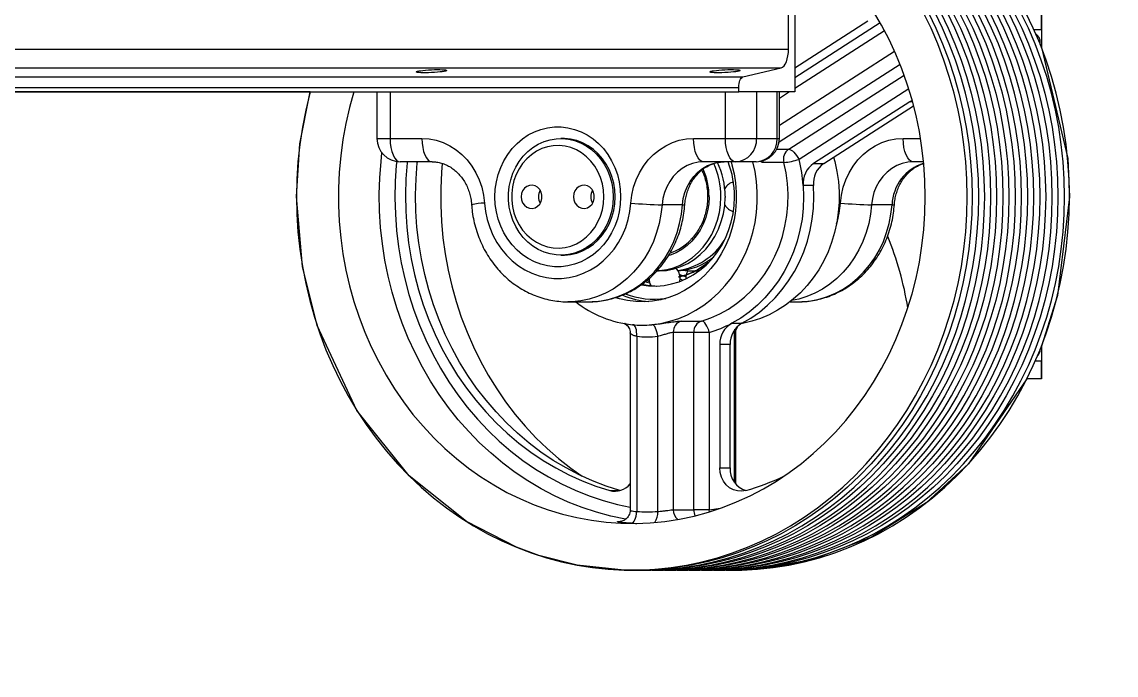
# Model space of a CAD drawing. Header units: millimetres. Extents: x -732 to 732, y -490 to 3247.
# Drawn here: x 262.8 to 732, y -490 to -210 of the extents above; entities that cross this region are included whole.
import ezdxf

# ---------------------------------------------------------------- set-up
doc = ezdxf.new("R2010")
doc.units = ezdxf.units.MM
doc.layers.add('Wipeouts', color=7, linetype='Continuous', true_color=0xbcb7d9)

msp = doc.modelspace()

# ---------------------------------------------------------------- wipeouts: each hides what was drawn before it
msp.add_wipeout([(0, -490), (0, 0), (656, 0), (656, 2736), (571.226, 2736), (564.722, 2738.404), (561.345, 2744.461), (545.891, 2774.891), (515.462, 2790.345), (509.404, 2793.722), (507, 2800.226), (507, 2820), (200, 2820), (200, 2805), (0, 2805), (0, 2940), (565, 2940), (565, 2952.956), (567.669, 2962.938), (574.962, 2970.255), (594.292, 2983.776), (621.26, 3013.874), (632.169, 3033.634), (643.4, 3073.506), (650.016, 3086.002), (663.242, 3091), (665, 3091), (665, 3099), (700, 3099), (700, 2943), (706, 2943), (706, 2904), (707.012, 2903.944), (709.343, 2909.157), (715, 2911.5), (720, 2911.5), (720, 2907.5), (716, 2907.5), (713.172, 2906.328), (712, 2903.5), (712, 2894.795), (715, 2894.795), (715, 2891.899), (721.657, 2889.556), (724, 2883.9), (724, 2879.899), (721.657, 2874.243), (716, 2871.9), (715, 2871.9), (715, 2866.096), (724, 2866.096), (724, 2863), (729, 2863), (729, 2844), (732, 2844), (732, 2832), (729, 2832), (729, 2813), (724, 2813), (724, 2809.903), (715, 2809.795), (715, 2804.1), (716.011, 2804.1), (721.657, 2801.757), (724, 2796.1), (724, 2792.1), (721.657, 2786.443), (716, 2784.1), (715, 2784.1), (715, 2780.436), (712, 2780.436), (712, 2772.5), (713.172, 2769.671), (716, 2768.5), (720, 2768.5), (720, 2764.5), (715, 2764.5), (709.343, 2766.843), (707, 2772), (706, 2772), (706, -207), (700, -207), (700, -221.04), (711.24, -268.532), (712.011, -285), (706.879, -327.231), (700, -348.96), (700, -363), (693.744, -363), (668.671, -399.456), (650.491, -416.148), (627.069, -430.923), (601.581, -440.58), (578.289, -444.604), (571.554, -444.956), (520.975, -444.956), (500.851, -442.85), (484.43, -438.668), (474.809, -435.208), (453.437, -424.147), (428.79, -404.57), (406.439, -376.601), (389.377, -340.1), (383.061, -314.834), (380.539, -284.9), (381.99, -262.313), (386.344, -240), (191.807, -240), (191.807, -490)]).dxf.layer = 'Wipeouts'

# ---------------------------------------------------------------- next in the draw order: linework, layer by layer
at = {"color": 7, "linetype": 'Continuous', "lineweight": 25}
for p, q in [((594.278, -120), (594.278, -240)), ((591.516, -221.738), (591.516, -138.263)), ((594.278, -229.656), (625.524, -209.585)), ((630.874, -210.486), (594.278, -233.994)), ((700, -213.5), (700, -207)), ((700, -213.5), (696.832, -213.5)), ((700, -213.5), (700, -221.04)), ((699.5, -219.779), (699.5, -219)), ((571.934, -233.636), (588.376, -229.694)), ((570.168, -240), (570.168, -238.111)), ((-584.039, -240), (570.168, -240)), ((415.044, -240), (415.044, -260)), ((420.66, -240), (420.66, -260)), ((564.467, -260), (564.467, -240)), ((594.278, -240), (570.168, -240)), ((577.839, -240), (577.839, -260)), ((586.607, -240), (577.839, -240)), ((586.607, -260), (586.607, -240)), ((587.619, -260), (587.619, -240)), ((643.5, -244.226), (644.562, -243.644)), ((643.5, -244.226), (602.289, -270.698)), ((606.673, -270.698), (645.185, -245.959)), ((420.66, -260), (434.315, -260)), ((494.756, -260), (493.879, -260)), ((550.812, -260), (564.467, -260)), ((564.467, -260), (577.839, -260)), ((577.839, -260), (586.607, -260)), ((438.699, -270), (425.044, -270)), ((568.851, -270), (555.196, -270)), ((577.619, -270), (568.851, -270)), ((589.511, -270.281), (580.744, -270.281)), ((602.289, -270.698), (606.673, -270.698)), ((649.453, -270), (645.062, -270)), ((602.208, -280.164), (597.825, -280.164)), ((564.358, -284.716), (564.358, -285.284)), ((546.041, -288.462), (537.274, -288.462)), ((635.907, -288.462), (627.14, -288.462)), ((493.879, -310), (494.756, -310)), ((535.058, -316.75), (535.822, -316.75)), ((536.077, -316.749), (535.822, -316.749)), ((549.771, -316.75), (551.603, -316.75)), ((551.859, -316.749), (551.603, -316.749)), ((551.859, -316.749), (553.231, -316.698)), ((530.836, -320.877), (531.821, -321.263)), ((544.978, -320.955), (545.348, -321.102)), ((545.045, -320.18), (546.264, -320.729)), ((497.344, -329.998), (496.948, -330)), ((496.948, -330), (505.715, -330)), ((505.715, -330), (506.001, -329.999)), ((592.222, -330), (595.581, -330)), ((595.581, -330), (595.867, -329.999)), ((545.472, -338.253), (554.239, -338.253)), ((567.184, -339.211), (571.568, -339.211)), ((523.619, -343.371), (523.619, -419.284)), ((526.427, -344.791), (526.427, -419.908)), ((535.415, -419.908), (535.415, -344.791)), ((542.101, -343.095), (542.101, -419.164)), ((550.869, -343.095), (542.101, -343.095)), ((550.869, -419.164), (550.869, -343.095)), ((557.554, -343.095), (550.869, -343.095)), ((557.554, -343.095), (557.554, -419.164)), ((568.909, -408.084), (568.909, -343.371)), ((562.048, -348.246), (562.048, -401.19)), ((566.432, -348.246), (562.048, -348.246)), ((566.432, -401.19), (566.432, -348.246)), ((700, -348.96), (700, -355.5)), ((700, -355.5), (697.277, -355.5)), ((700, -363), (700, -355.5)), ((700, -363), (693.744, -363)), ((562.048, -401.19), (566.432, -401.19)), ((514.862, -410.872), (519.245, -410.872)), ((542.101, -419.164), (550.869, -419.164)), ((557.554, -419.164), (550.869, -419.164)), ((524.346, -445), (526.428, -445)), ((529.277, -445), (531.689, -445)), ((534.538, -445), (536.949, -445)), ((539.798, -445), (542.209, -445)), ((545.059, -445), (547.47, -445)), ((550.319, -445), (552.73, -445)), ((555.58, -445), (557.991, -445)), ((560.84, -445), (563.251, -445)), ((566.101, -445), (568.183, -445))]:
    msp.add_line(p, q, dxfattribs=at)
at = {"color": 8, "linetype": 'Continuous', "lineweight": 25}
for p, q in [((632.711, -213.841), (594.278, -238.529)), ((-565.58, -221.738), (591.516, -221.738)), ((587.619, -254.354), (637.001, -222.632)), ((-569.58, -229.694), (588.376, -229.694)), ((639.388, -228.281), (587.487, -261.62)), ((-573.964, -233.636), (571.934, -233.636)), ((591.594, -264.613), (641.106, -232.809)), ((-581.222, -238.111), (570.168, -238.111)), ((643.1, -238.709), (596.033, -268.943)), ((591.987, -240), (587.619, -242.806)), ((644.722, -244.226), (643.5, -244.226)), ((415.044, -260), (420.66, -260)), ((586.607, -260), (587.619, -260)), ((640.678, -260), (648.154, -260)), ((586.491, -264.613), (591.594, -264.613)), ((580.744, -270.281), (580.612, -269.542)), ((521.937, -339.713), (521.264, -339.369)), ((568.403, -343.095), (567.716, -343.095)), ((568.403, -407.439), (568.403, -343.095)), ((557.554, -419.164), (562.363, -418.458)), ((557.608, -420.02), (557.554, -419.164)), ((519.132, -424.133), (519.613, -424.133)), ((519.132, -424.133), (519.641, -424.164))]:
    msp.add_line(p, q, dxfattribs=at)
at = {"color": 7, "linetype": 'Continuous', "lineweight": 25, "flags": 128}
for points in [[(668.153, -285), (667.995, -277.501), (667.521, -270.017), (666.732, -262.567), (665.631, -255.167), (664.219, -247.831), (662.499, -240.578), (660.476, -233.422), (658.153, -226.379), (655.537, -219.466), (652.632, -212.696), (649.444, -206.085), (645.982, -199.648), (642.253, -193.399), (638.264, -187.351), (634.025, -181.517), (629.545, -175.911), (624.834, -170.545), (619.901, -165.43), (614.759, -160.578), (609.418, -156), (603.89, -151.705), (598.187, -147.703), (594.278, -145.193)], [(650.177, -285), (650.018, -277.966), (649.542, -270.949), (648.749, -263.968), (647.642, -257.041), (646.224, -250.184), (644.498, -243.414), (642.468, -236.75), (640.14, -230.208), (637.519, -223.804), (634.612, -217.555), (631.427, -211.476), (627.972, -205.582), (624.255, -199.89), (620.285, -194.412), (616.073, -189.163), (611.629, -184.157), (606.965, -179.405), (602.092, -174.92), (597.022, -170.712), (594.278, -168.612)], [(651.527, -206.085), (654.714, -212.696), (657.619, -219.466), (660.236, -226.379), (662.558, -233.422), (664.581, -240.578), (666.301, -247.831), (667.713, -255.167), (668.815, -262.567), (669.603, -270.017), (670.077, -277.501), (670.235, -285), (670.077, -292.5), (669.603, -299.983), (668.815, -307.433), (667.713, -314.834), (666.301, -322.169), (664.581, -329.422), (662.558, -336.578), (660.236, -343.621), (657.619, -350.534), (654.714, -357.304), (651.527, -363.915), (648.065, -370.352), (644.335, -376.601), (640.347, -382.65), (636.108, -388.483), (631.627, -394.089), (626.916, -399.456), (621.984, -404.57), (616.841, -409.422), (611.5, -414.001), (605.972, -418.295), (600.269, -422.297), (594.404, -425.997), (588.389, -429.387), (582.238, -432.459), (575.965, -435.208), (569.582, -437.626), (563.105, -439.709), (556.547, -441.452), (549.923, -442.85), (543.247, -443.902), (536.534, -444.604), (529.799, -444.956), (526.428, -445)], [(656.787, -206.085), (659.974, -212.696), (662.879, -219.466), (665.496, -226.379), (667.819, -233.422), (669.842, -240.578), (671.561, -247.831), (672.974, -255.167), (674.075, -262.567), (674.864, -270.017), (675.338, -277.501), (675.496, -285), (675.338, -292.5), (674.864, -299.983), (674.075, -307.433), (672.974, -314.834), (671.561, -322.169), (669.842, -329.422), (667.819, -336.578), (665.496, -343.621), (662.879, -350.534), (659.974, -357.304), (656.787, -363.915), (653.325, -370.352), (649.596, -376.601), (645.607, -382.65), (641.368, -388.483), (636.888, -394.089), (632.176, -399.456), (627.244, -404.57), (622.102, -409.422), (616.761, -414.001), (611.233, -418.295), (605.53, -422.297), (599.664, -425.997), (593.65, -429.387), (587.499, -432.459), (581.225, -435.208), (574.843, -437.626), (568.365, -439.709), (561.808, -441.452), (555.183, -442.85), (548.508, -443.902), (541.795, -444.604), (535.06, -444.956), (531.689, -445)], [(662.048, -206.085), (665.235, -212.696), (668.14, -219.466), (670.756, -226.379), (673.079, -233.422), (675.102, -240.578), (676.822, -247.831), (678.234, -255.167), (679.336, -262.567), (680.124, -270.017), (680.598, -277.501), (680.756, -285), (680.598, -292.5), (680.124, -299.983), (679.336, -307.433), (678.234, -314.834), (676.822, -322.169), (675.102, -329.422), (673.079, -336.578), (670.756, -343.621), (668.14, -350.534), (665.235, -357.304), (662.048, -363.915), (658.586, -370.352), (654.856, -376.601), (650.868, -382.65), (646.628, -388.483), (642.148, -394.089), (637.437, -399.456), (632.505, -404.57), (627.362, -409.422), (622.021, -414.001), (616.493, -418.295), (610.79, -422.297), (604.925, -425.997), (598.91, -429.387), (592.759, -432.459), (586.486, -435.208), (580.103, -437.626), (573.626, -439.709), (567.068, -441.452), (560.444, -442.85), (553.768, -443.902), (547.055, -444.604), (540.32, -444.956), (536.949, -445)], [(667.308, -206.085), (670.495, -212.696), (673.4, -219.466), (676.017, -226.379), (678.339, -233.422), (680.363, -240.578), (682.082, -247.831), (683.494, -255.167), (684.596, -262.567), (685.385, -270.017), (685.858, -277.501), (686.016, -285), (685.858, -292.5), (685.385, -299.983), (684.596, -307.433), (683.494, -314.834), (682.082, -322.169), (680.363, -329.422), (678.339, -336.578), (676.017, -343.621), (673.4, -350.534), (670.495, -357.304), (667.308, -363.915), (663.846, -370.352), (660.117, -376.601), (656.128, -382.65), (651.889, -388.483), (647.409, -394.089), (642.697, -399.456), (637.765, -404.57), (632.623, -409.422), (627.282, -414.001), (621.754, -418.295), (616.051, -422.297), (610.185, -425.997), (604.171, -429.387), (598.02, -432.459), (591.746, -435.208), (585.364, -437.626), (578.886, -439.709), (572.328, -441.452), (565.704, -442.85), (559.028, -443.902), (552.316, -444.604), (545.581, -444.956), (542.209, -445)], [(672.569, -206.085), (675.756, -212.696), (678.661, -219.466), (681.277, -226.379), (683.6, -233.422), (685.623, -240.578), (687.343, -247.831), (688.755, -255.167), (689.857, -262.567), (690.645, -270.017), (691.119, -277.501), (691.277, -285), (691.119, -292.5), (690.645, -299.983), (689.857, -307.433), (688.755, -314.834), (687.343, -322.169), (685.623, -329.422), (683.6, -336.578), (681.277, -343.621), (678.661, -350.534), (675.756, -357.304), (672.569, -363.915), (669.107, -370.352), (665.377, -376.601), (661.388, -382.65), (657.149, -388.483), (652.669, -394.089), (647.958, -399.456), (643.026, -404.57), (637.883, -409.422), (632.542, -414.001), (627.014, -418.295), (621.311, -422.297), (615.446, -425.997), (609.431, -429.387), (603.28, -432.459), (597.007, -435.208), (590.624, -437.626), (584.147, -439.709), (577.589, -441.452), (570.965, -442.85), (564.289, -443.902), (557.576, -444.604), (550.841, -444.956), (547.47, -445)], [(677.829, -206.085), (681.016, -212.696), (683.921, -219.466), (686.538, -226.379), (688.86, -233.422), (690.884, -240.578), (692.603, -247.831), (694.015, -255.167), (695.117, -262.567), (695.905, -270.017), (696.379, -277.501), (696.537, -285), (696.379, -292.5), (695.905, -299.983), (695.117, -307.433), (694.015, -314.834), (692.603, -322.169), (690.884, -329.422), (688.86, -336.578), (686.538, -343.621), (683.921, -350.534), (681.016, -357.304), (677.829, -363.915), (674.367, -370.352), (670.638, -376.601), (666.649, -382.65), (662.41, -388.483), (657.93, -394.089), (653.218, -399.456), (648.286, -404.57), (643.144, -409.422), (637.803, -414.001), (632.274, -418.295), (626.572, -422.297), (620.706, -425.997), (614.692, -429.387), (608.541, -432.459), (602.267, -435.208), (595.885, -437.626), (589.407, -439.709), (582.849, -441.452), (576.225, -442.85), (569.549, -443.902), (562.837, -444.604), (556.102, -444.956), (552.73, -445)], [(683.089, -206.085), (686.277, -212.696), (689.182, -219.466), (691.798, -226.379), (694.121, -233.422), (696.144, -240.578), (697.864, -247.831), (699.276, -255.167), (700.377, -262.567), (701.166, -270.017), (701.64, -277.501), (701.798, -285), (701.64, -292.5), (701.166, -299.983), (700.377, -307.433), (699.276, -314.834), (697.864, -322.169), (696.144, -329.422), (694.121, -336.578), (691.798, -343.621), (689.182, -350.534), (686.277, -357.304), (683.089, -363.915), (679.627, -370.352), (675.898, -376.601), (671.909, -382.65), (667.67, -388.483), (663.19, -394.089), (658.479, -399.456), (653.546, -404.57), (648.404, -409.422), (643.063, -414.001), (637.535, -418.295), (631.832, -422.297), (625.967, -425.997), (619.952, -429.387), (613.801, -432.459), (607.528, -435.208), (601.145, -437.626), (594.668, -439.709), (588.11, -441.452), (581.486, -442.85), (574.81, -443.902), (568.097, -444.604), (561.362, -444.956), (557.991, -445)], [(688.35, -206.085), (691.537, -212.696), (694.442, -219.466), (697.059, -226.379), (699.381, -233.422), (701.405, -240.578), (703.124, -247.831), (704.536, -255.167), (705.638, -262.567), (706.426, -270.017), (706.9, -277.501), (707.058, -285), (706.9, -292.5), (706.426, -299.983), (705.638, -307.433), (704.536, -314.834), (703.124, -322.169), (701.405, -329.422), (699.381, -336.578), (697.059, -343.621), (694.442, -350.534), (691.537, -357.304), (688.35, -363.915), (684.888, -370.352), (681.158, -376.601), (677.17, -382.65), (672.931, -388.483), (668.451, -394.089), (663.739, -399.456), (658.807, -404.57), (653.665, -409.422), (648.324, -414.001), (642.795, -418.295), (637.092, -422.297), (631.227, -425.997), (625.212, -429.387), (619.062, -432.459), (612.788, -435.208), (606.406, -437.626), (599.928, -439.709), (593.37, -441.452), (586.746, -442.85), (580.07, -443.902), (573.357, -444.604), (566.622, -444.956), (563.251, -445)], [(673.085, -285), (672.926, -277.501), (672.453, -270.017), (671.664, -262.567), (670.563, -255.167), (669.15, -247.831), (667.431, -240.578), (665.408, -233.422), (663.085, -226.379), (660.468, -219.466), (657.563, -212.696), (654.376, -206.085)], [(678.345, -285), (678.187, -277.501), (677.713, -270.017), (676.925, -262.567), (675.823, -255.167), (674.411, -247.831), (672.691, -240.578), (670.668, -233.422), (668.345, -226.379), (665.729, -219.466), (662.824, -212.696), (659.637, -206.085)], [(683.605, -285), (683.447, -277.501), (682.974, -270.017), (682.185, -262.567), (681.083, -255.167), (679.671, -247.831), (677.952, -240.578), (675.928, -233.422), (673.606, -226.379), (670.989, -219.466), (668.084, -212.696), (664.897, -206.085)], [(688.866, -285), (688.708, -277.501), (688.234, -270.017), (687.445, -262.567), (686.344, -255.167), (684.932, -247.831), (683.212, -240.578), (681.189, -233.422), (678.866, -226.379), (676.25, -219.466), (673.345, -212.696), (670.158, -206.085)], [(694.126, -285), (693.968, -277.501), (693.494, -270.017), (692.706, -262.567), (691.604, -255.167), (690.192, -247.831), (688.473, -240.578), (686.449, -233.422), (684.127, -226.379), (681.51, -219.466), (678.605, -212.696), (675.418, -206.085)], [(699.387, -285), (699.229, -277.501), (698.755, -270.017), (697.966, -262.567), (696.865, -255.167), (695.453, -247.831), (693.733, -240.578), (691.71, -233.422), (689.387, -226.379), (686.771, -219.466), (683.865, -212.696), (680.678, -206.085)], [(704.647, -285), (704.489, -277.501), (704.015, -270.017), (703.227, -262.567), (702.125, -255.167), (700.713, -247.831), (698.993, -240.578), (696.97, -233.422), (694.648, -226.379), (692.031, -219.466), (689.126, -212.696), (685.939, -206.085)], [(709.908, -285), (709.75, -277.501), (709.276, -270.017), (708.487, -262.567), (707.386, -255.167), (705.974, -247.831), (704.254, -240.578), (702.231, -233.422), (699.908, -226.379), (697.291, -219.466), (694.386, -212.696), (691.199, -206.085)], [(711.99, -285), (711.832, -277.501), (711.358, -270.017), (710.57, -262.567), (709.468, -255.167), (708.056, -247.831), (706.336, -240.578), (704.313, -233.422), (701.99, -226.379), (699.374, -219.466), (696.469, -212.696), (693.282, -206.085)], [(588.376, -229.694), (589.005, -229.408), (589.601, -228.866), (590.144, -228.084), (590.615, -227.091), (590.999, -225.918), (591.283, -224.605), (591.458, -223.196), (591.516, -221.738)], [(570.168, -238.111), (570.201, -237.291), (570.299, -236.499), (570.458, -235.76), (570.674, -235.1), (570.939, -234.541), (571.245, -234.102), (571.58, -233.797), (571.934, -233.636)], [(386.344, -240), (386.193, -240.578), (384.473, -247.831), (383.061, -255.167), (381.959, -262.567), (381.171, -270.017), (380.697, -277.501), (380.539, -285), (380.697, -292.5), (381.171, -299.983), (381.959, -307.433), (383.061, -314.834), (384.473, -322.169), (386.193, -329.422), (388.216, -336.578), (390.538, -343.621), (393.155, -350.534), (396.06, -357.304), (399.247, -363.915), (402.709, -370.352), (406.439, -376.601), (410.427, -382.65), (414.666, -388.483), (419.146, -394.089), (423.858, -399.456), (428.79, -404.57), (433.932, -409.422), (439.274, -414.001), (444.802, -418.295), (450.505, -422.297), (456.37, -425.997), (462.385, -429.387), (468.535, -432.459), (474.809, -435.208), (481.192, -437.626), (487.669, -439.709), (494.227, -441.452), (500.851, -442.85), (507.527, -443.902), (514.24, -444.604), (520.975, -444.956), (527.717, -444.956), (534.452, -444.604), (541.165, -443.902), (547.841, -442.85), (554.465, -441.452), (561.023, -439.709), (567.5, -437.626), (573.883, -435.208), (580.156, -432.459), (586.307, -429.387), (592.322, -425.997), (598.187, -422.297), (603.89, -418.295), (609.418, -414.001), (614.759, -409.422), (619.901, -404.57), (624.834, -399.456), (629.545, -394.089), (634.025, -388.483), (638.264, -382.65), (642.253, -376.601), (645.982, -370.352), (649.444, -363.915), (652.632, -357.304), (655.537, -350.534), (658.153, -343.621), (660.476, -336.578), (662.499, -329.422), (664.219, -322.169), (665.631, -314.834), (666.732, -307.433), (667.521, -299.983), (667.995, -292.5), (668.153, -285), (668.153, -285)], [(405.192, -240), (405.171, -240.068), (403.293, -246.787), (401.72, -253.602), (400.457, -260.497), (399.507, -267.453), (398.872, -274.454), (398.554, -281.482), (398.554, -288.518), (398.872, -295.546), (399.507, -302.547), (400.457, -309.503), (401.72, -316.398), (403.293, -323.213), (405.171, -329.932), (407.351, -336.538), (409.826, -343.013), (412.591, -349.341), (415.637, -355.507), (418.959, -361.495), (422.546, -367.29), (426.391, -372.877), (430.483, -378.242), (434.812, -383.371), (439.368, -388.252), (444.138, -392.872), (449.111, -397.219), (454.273, -401.284), (459.613, -405.054), (465.117, -408.521), (470.769, -411.676), (476.558, -414.511), (482.467, -417.019), (488.481, -419.193), (494.587, -421.029), (500.767, -422.52), (507.007, -423.665), (513.291, -424.459), (519.603, -424.901), (525.927, -424.989), (532.247, -424.724), (538.547, -424.106), (544.811, -423.136), (551.023, -421.818), (557.168, -420.154), (563.23, -418.148), (569.194, -415.806), (575.044, -413.134), (580.766, -410.138), (586.346, -406.826), (591.77, -403.206), (597.022, -399.287), (602.092, -395.081), (606.965, -390.595), (611.629, -385.843), (616.073, -380.837), (620.285, -375.588), (624.255, -370.11), (627.972, -364.418), (631.427, -358.525), (634.612, -352.446), (637.519, -346.196), (640.14, -339.792), (642.468, -333.25), (644.498, -326.586), (646.224, -319.817), (647.642, -312.959), (648.749, -306.032), (649.542, -299.051), (650.018, -292.034), (650.177, -285), (650.177, -285)], [(519.528, -285), (519.37, -288.244), (518.897, -291.449), (518.116, -294.579), (517.036, -297.597), (515.668, -300.467), (514.03, -303.155), (512.14, -305.631), (510.02, -307.865), (507.696, -309.831), (505.194, -311.506), (502.544, -312.869), (499.777, -313.907), (496.926, -314.605), (494.024, -314.956), (491.104, -314.956), (488.202, -314.605), (485.35, -313.907), (482.584, -312.869), (479.934, -311.506), (477.432, -309.831), (475.108, -307.865), (472.988, -305.631), (471.098, -303.155), (469.46, -300.467), (468.092, -297.597), (467.012, -294.579), (466.23, -291.449), (465.758, -288.244), (465.6, -285), (465.758, -281.756), (466.23, -278.551), (467.012, -275.421), (468.092, -272.403), (469.46, -269.533), (471.098, -266.845), (472.988, -264.369), (475.108, -262.135), (477.432, -260.17), (479.934, -258.495), (482.584, -257.131), (485.35, -256.094), (488.202, -255.395), (491.104, -255.044), (494.024, -255.044), (496.926, -255.395), (499.777, -256.094), (502.544, -257.131), (505.194, -258.495), (507.696, -260.17), (510.02, -262.135), (512.14, -264.369), (514.03, -266.845), (515.668, -269.533), (517.036, -272.403), (518.116, -275.421), (518.897, -278.551), (519.37, -281.756), (519.528, -285)], [(420.66, -260), (420.745, -261.951), (420.994, -263.827), (421.399, -265.556), (421.944, -267.071), (422.609, -268.315), (423.367, -269.239), (424.189, -269.808), (425.044, -270)], [(434.315, -260), (437.407, -260.198), (440.458, -260.789), (443.427, -261.765), (446.277, -263.113), (448.969, -264.817), (451.467, -266.852), (453.74, -269.193), (455.756, -271.808), (457.489, -274.663), (458.917, -277.72), (460.02, -280.939), (460.784, -284.278), (461.199, -287.692)], [(434.315, -260), (434.4, -261.951), (434.649, -263.827), (435.054, -265.556), (435.599, -267.071), (436.264, -268.315), (437.022, -269.239), (437.844, -269.808), (438.699, -270)], [(516.349, -285), (516.191, -287.957), (515.72, -290.872), (514.943, -293.705), (513.869, -296.416), (512.516, -298.966), (510.9, -301.321), (509.046, -303.446), (506.978, -305.312), (504.727, -306.893), (502.324, -308.167), (499.802, -309.116), (497.197, -309.726), (494.545, -309.989), (491.884, -309.901), (489.251, -309.464), (486.683, -308.683), (484.216, -307.57), (481.884, -306.14), (479.721, -304.413), (477.757, -302.414), (476.019, -300.17), (474.532, -297.713), (473.316, -295.078), (472.389, -292.301), (471.763, -289.422), (471.449, -286.481), (471.449, -283.519), (471.763, -280.578), (472.389, -277.699), (473.316, -274.922), (474.532, -272.287), (476.019, -269.83), (477.757, -267.586), (479.721, -265.587), (481.884, -263.86), (484.216, -262.43), (486.683, -261.317), (489.251, -260.536), (491.884, -260.099), (494.545, -260.011), (497.197, -260.274), (499.802, -260.884), (502.324, -261.833), (504.727, -263.107), (506.978, -264.688), (509.046, -266.554), (510.9, -268.68), (512.516, -271.034), (513.869, -273.584), (514.943, -276.295), (515.72, -279.128), (516.191, -282.043), (516.349, -285)], [(517.226, -285), (517.068, -282.043), (516.597, -279.128), (515.819, -276.295), (514.746, -273.584), (513.392, -271.034), (511.777, -268.68), (509.923, -266.554), (507.855, -264.688), (505.604, -263.107), (503.201, -261.833), (500.679, -260.884), (498.073, -260.274), (495.422, -260.011), (494.756, -260)], [(523.928, -287.692), (524.344, -284.278), (525.108, -280.939), (526.211, -277.72), (527.639, -274.663), (529.372, -271.808), (531.388, -269.193), (533.66, -266.852), (536.159, -264.817), (538.851, -263.113), (541.7, -261.765), (544.67, -260.789), (547.721, -260.198), (550.812, -260)], [(555.196, -270), (554.341, -269.808), (553.519, -269.239), (552.761, -268.315), (552.096, -267.071), (551.551, -265.556), (551.146, -263.827), (550.897, -261.951), (550.812, -260)], [(568.851, -270), (567.996, -269.808), (567.174, -269.239), (566.416, -268.315), (565.751, -267.071), (565.206, -265.556), (564.801, -263.827), (564.552, -261.951), (564.467, -260)], [(613.795, -287.692), (614.21, -284.278), (614.974, -280.939), (616.077, -277.72), (617.505, -274.663), (619.238, -271.808), (621.254, -269.193), (623.527, -266.852), (626.025, -264.817), (628.717, -263.113), (631.566, -261.765), (634.536, -260.789), (637.587, -260.198), (640.678, -260)], [(645.062, -270), (644.207, -269.808), (643.385, -269.239), (642.627, -268.315), (641.962, -267.071), (641.417, -265.556), (641.012, -263.827), (640.763, -261.951), (640.678, -260)], [(512.337, -285), (512.175, -282.187), (511.691, -279.42), (510.892, -276.744), (509.793, -274.204), (508.411, -271.842), (506.768, -269.695), (504.892, -267.8), (502.814, -266.187), (500.568, -264.883), (498.19, -263.909), (495.72, -263.282), (493.198, -263.011), (490.665, -263.102), (488.164, -263.552), (485.735, -264.354), (483.418, -265.495), (481.251, -266.956), (479.27, -268.714), (477.507, -270.739), (475.992, -272.998), (474.749, -275.455), (473.798, -278.068), (473.155, -280.795), (472.831, -283.591), (472.831, -286.41), (473.155, -289.206), (473.798, -291.932), (474.749, -294.545), (475.992, -297.002), (477.507, -299.261), (479.27, -301.286), (481.251, -303.044), (483.418, -304.505), (485.735, -305.646), (488.164, -306.448), (490.665, -306.898), (493.198, -306.989), (495.72, -306.718), (498.19, -306.091), (500.568, -305.117), (502.814, -303.813), (504.892, -302.2), (506.768, -300.305), (508.411, -298.158), (509.793, -295.796), (510.892, -293.256), (511.691, -290.581), (512.175, -287.813), (512.337, -285)], [(591.594, -264.613), (592.065, -264.696), (592.604, -264.943), (593.191, -265.343), (593.802, -265.881), (594.415, -266.537), (595.006, -267.286), (595.553, -268.098), (596.033, -268.943)], [(428.01, -270), (427.962, -270.468), (427.433, -277.328), (427.231, -284.21), (427.358, -291.093), (427.811, -297.96), (428.591, -304.79), (429.695, -311.565), (431.119, -318.265), (432.861, -324.872), (434.914, -331.367), (437.273, -337.731), (439.932, -343.948), (442.883, -350), (446.118, -355.87), (449.628, -361.54), (453.403, -366.996), (457.431, -372.222), (461.703, -377.203), (466.206, -381.926), (470.928, -386.376), (475.854, -390.543), (480.972, -394.413), (486.267, -397.976), (491.724, -401.223), (497.328, -404.144), (503.063, -406.73), (508.913, -408.975), (514.862, -410.872)], [(519.245, -410.872), (513.297, -408.975), (507.447, -406.73), (501.712, -404.144), (496.108, -401.223), (490.651, -397.976), (485.356, -394.413), (480.238, -390.543), (475.311, -386.376), (470.59, -381.926), (466.087, -377.203), (461.815, -372.222), (457.786, -366.996), (454.012, -361.54), (450.502, -355.87), (447.267, -350), (444.316, -343.948), (441.657, -337.731), (439.297, -331.367), (437.244, -324.872), (435.503, -318.265), (434.078, -311.565), (432.975, -304.79), (432.195, -297.96), (431.741, -291.093), (431.615, -284.21), (431.817, -277.328), (432.345, -270.468), (432.393, -270)], [(443.007, -270.727), (442.709, -274.454), (442.391, -281.482), (442.391, -288.518), (442.709, -295.546), (443.344, -302.547), (444.294, -309.503), (445.557, -316.398), (447.13, -323.213), (449.008, -329.932), (451.188, -336.538), (453.663, -343.013), (456.428, -349.341), (459.474, -355.507), (462.796, -361.495), (466.383, -367.29), (470.228, -372.877), (474.32, -378.242), (478.65, -383.371), (483.205, -388.252), (487.975, -392.872), (492.948, -397.219), (498.111, -401.284), (503.036, -404.776)], [(566.862, -270), (567.251, -271.284), (568.189, -275.125), (568.819, -279.044), (569.136, -283.01), (569.136, -286.991), (568.819, -290.956), (568.189, -294.875), (567.251, -298.716), (566.01, -302.45), (564.478, -306.048), (562.666, -309.481), (560.589, -312.722), (558.262, -315.747), (555.704, -318.53), (552.935, -321.052), (549.977, -323.291), (546.852, -325.23), (543.585, -326.855), (540.202, -328.152), (536.73, -329.111), (533.194, -329.725), (529.624, -329.989), (526.047, -329.901), (522.491, -329.462), (518.983, -328.674), (517.507, -328.233)], [(532.849, -339.809), (536.788, -339.264), (540.675, -338.37), (544.485, -337.132), (548.193, -335.557), (551.776, -333.657), (555.21, -331.443), (558.474, -328.93), (561.546, -326.133), (564.406, -323.071), (567.036, -319.764), (569.419, -316.233), (571.54, -312.5), (573.385, -308.59), (574.942, -304.528), (576.202, -300.34), (577.155, -296.053), (577.796, -291.695), (578.12, -287.294), (578.126, -282.878), (577.814, -278.475), (577.185, -274.115), (576.289, -270)], [(555.196, -270), (552.763, -270.184), (550.374, -270.733), (548.074, -271.637), (545.905, -272.879), (543.907, -274.436), (542.117, -276.28), (540.568, -278.376), (539.288, -280.687), (538.301, -283.169), (537.626, -285.776), (537.274, -288.462)], [(546.041, -288.462), (546.393, -285.776), (547.069, -283.169), (548.056, -280.687), (549.335, -278.376), (550.885, -276.28), (552.674, -274.436), (554.672, -272.879), (556.841, -271.637), (559.141, -270.733), (561.53, -270.184), (563.964, -270)], [(554.239, -338.253), (558.194, -336.919), (562.035, -335.221), (565.736, -333.172), (569.269, -330.787), (572.611, -328.081), (575.738, -325.075), (578.629, -321.788), (581.262, -318.244), (583.621, -314.467), (585.687, -310.485), (587.448, -306.324), (588.889, -302.015), (590.003, -297.586), (590.779, -293.07), (591.214, -288.496), (591.304, -283.899), (591.049, -279.31), (590.45, -274.76), (589.511, -270.281)], [(610.822, -268.033), (611.314, -269.825), (612.255, -274.115), (612.884, -278.475), (613.196, -282.878), (613.19, -287.294), (612.865, -291.695), (612.224, -296.053), (611.271, -300.34), (610.012, -304.528), (608.455, -308.59), (606.61, -312.5), (604.489, -316.233), (602.106, -319.764), (599.476, -323.071), (596.615, -326.133), (593.543, -328.93), (590.28, -331.443), (586.846, -333.657), (583.263, -335.557), (579.554, -337.132), (575.744, -338.37), (571.858, -339.264), (571.353, -339.354)], [(645.062, -270), (642.629, -270.184), (640.24, -270.733), (637.94, -271.637), (635.771, -272.879), (633.773, -274.436), (631.983, -276.28), (630.434, -278.376), (629.154, -280.687), (628.168, -283.169), (627.492, -285.776), (627.14, -288.462)], [(476.835, -285), (477.002, -286.349), (477.489, -287.598), (478.262, -288.654), (479.261, -289.439), (480.415, -289.896), (481.636, -289.989), (482.834, -289.711), (483.921, -289.085), (484.815, -288.156), (485.451, -286.992), (485.781, -285.681), (485.781, -284.319), (485.451, -283.008), (484.815, -281.845), (483.921, -280.915), (482.834, -280.289), (481.636, -280.012), (480.415, -280.105), (479.261, -280.561), (478.262, -281.346), (477.489, -282.402), (477.002, -283.651), (476.835, -285)], [(499.305, -285), (499.472, -286.349), (499.959, -287.598), (500.731, -288.654), (501.731, -289.439), (502.885, -289.896), (504.106, -289.989), (505.304, -289.711), (506.39, -289.085), (507.285, -288.156), (507.921, -286.992), (508.251, -285.681), (508.251, -284.319), (507.921, -283.008), (507.285, -281.845), (506.39, -280.915), (505.304, -280.289), (504.106, -280.012), (502.885, -280.105), (501.731, -280.561), (500.731, -281.346), (499.959, -282.402), (499.472, -283.651), (499.305, -285)], [(597.825, -280.164), (598, -284.993), (597.826, -289.822), (597.303, -294.62), (596.434, -299.355), (595.226, -303.998), (593.685, -308.517), (591.823, -312.883), (589.651, -317.069), (587.184, -321.046), (584.436, -324.79), (581.427, -328.275), (578.175, -331.479), (574.703, -334.383), (571.031, -336.965), (567.184, -339.211)], [(571.568, -339.211), (575.415, -336.965), (579.086, -334.383), (582.559, -331.479), (585.811, -328.275), (588.82, -324.79), (591.567, -321.046), (594.035, -317.069), (596.207, -312.883), (598.069, -308.517), (599.609, -303.998), (600.818, -299.355), (601.686, -294.62), (602.209, -289.822), (602.384, -284.993), (602.208, -280.164)], [(494.756, -310), (495.422, -309.989), (498.073, -309.726), (500.679, -309.116), (503.201, -308.167), (505.604, -306.893), (507.855, -305.312), (509.923, -303.446), (511.777, -301.321), (513.392, -298.966), (514.746, -296.416), (515.819, -293.705), (516.597, -290.872), (517.068, -287.957), (517.226, -285)], [(527.853, -444.992), (532.649, -444.956), (539.384, -444.604), (546.096, -443.902), (552.772, -442.85), (559.396, -441.452), (565.954, -439.709), (572.432, -437.626), (578.814, -435.208), (585.088, -432.459), (591.239, -429.387), (597.253, -425.997), (603.119, -422.297), (608.822, -418.295), (614.35, -414.001), (619.691, -409.422), (624.833, -404.57), (629.765, -399.456), (634.477, -394.089), (638.957, -388.483), (643.196, -382.65), (647.185, -376.601), (650.914, -370.352), (654.376, -363.915), (657.563, -357.304), (660.468, -350.534), (663.085, -343.621), (665.408, -336.578), (667.431, -329.422), (669.15, -322.169), (670.563, -314.834), (671.664, -307.433), (672.453, -299.983), (672.926, -292.5), (673.085, -285)], [(528.432, -322.747), (531.5, -323.15), (534.821, -323.239), (538.134, -322.971), (541.408, -322.349), (544.614, -321.378), (547.72, -320.067), (550.698, -318.429), (553.519, -316.479), (556.159, -314.235), (558.591, -311.718), (560.794, -308.952), (562.747, -305.962), (564.431, -302.776), (565.831, -299.424), (566.933, -295.938), (567.728, -292.349), (568.208, -288.692), (568.369, -285)], [(533.113, -444.992), (537.909, -444.956), (544.644, -444.604), (551.357, -443.902), (558.033, -442.85), (564.657, -441.452), (571.215, -439.709), (577.692, -437.626), (584.075, -435.208), (590.348, -432.459), (596.499, -429.387), (602.514, -425.997), (608.379, -422.297), (614.082, -418.295), (619.61, -414.001), (624.951, -409.422), (630.094, -404.57), (635.026, -399.456), (639.737, -394.089), (644.217, -388.483), (648.456, -382.65), (652.445, -376.601), (656.175, -370.352), (659.637, -363.915), (662.824, -357.304), (665.729, -350.534), (668.345, -343.621), (670.668, -336.578), (672.691, -329.422), (674.411, -322.169), (675.823, -314.834), (676.925, -307.433), (677.713, -299.983), (678.187, -292.5), (678.345, -285)], [(535.239, -316.72), (536.267, -316.649), (539.277, -316.2), (542.228, -315.398), (545.086, -314.252), (547.817, -312.774), (550.393, -310.981), (552.782, -308.894), (554.958, -306.536), (556.897, -303.935), (558.576, -301.118), (559.976, -298.12), (561.083, -294.972), (561.882, -291.712), (562.365, -288.375), (562.527, -285)], [(536.077, -316.749), (539.234, -316.522), (542.35, -315.908), (545.385, -314.914), (548.302, -313.553), (551.066, -311.84), (553.643, -309.798), (556.001, -307.451), (558.11, -304.828), (559.946, -301.961), (561.485, -298.885), (562.709, -295.64), (563.602, -292.263), (564.154, -288.797), (564.358, -285.284)], [(538.374, -444.992), (543.17, -444.956), (549.905, -444.604), (556.617, -443.902), (563.293, -442.85), (569.917, -441.452), (576.475, -439.709), (582.953, -437.626), (589.335, -435.208), (595.609, -432.459), (601.76, -429.387), (607.774, -425.997), (613.64, -422.297), (619.343, -418.295), (624.871, -414.001), (630.212, -409.422), (635.354, -404.57), (640.286, -399.456), (644.998, -394.089), (649.478, -388.483), (653.717, -382.65), (657.706, -376.601), (661.435, -370.352), (664.897, -363.915), (668.084, -357.304), (670.989, -350.534), (673.606, -343.621), (675.928, -336.578), (677.952, -329.422), (679.671, -322.169), (681.083, -314.834), (682.185, -307.433), (682.974, -299.983), (683.447, -292.5), (683.605, -285)], [(543.634, -444.992), (548.43, -444.956), (555.165, -444.604), (561.878, -443.902), (568.554, -442.85), (575.178, -441.452), (581.736, -439.709), (588.213, -437.626), (594.596, -435.208), (600.869, -432.459), (607.02, -429.387), (613.035, -425.997), (618.9, -422.297), (624.603, -418.295), (630.131, -414.001), (635.472, -409.422), (640.615, -404.57), (645.547, -399.456), (650.258, -394.089), (654.738, -388.483), (658.977, -382.65), (662.966, -376.601), (666.695, -370.352), (670.158, -363.915), (673.345, -357.304), (676.25, -350.534), (678.866, -343.621), (681.189, -336.578), (683.212, -329.422), (684.932, -322.169), (686.344, -314.834), (687.445, -307.433), (688.234, -299.983), (688.708, -292.5), (688.866, -285)], [(548.895, -444.992), (553.69, -444.956), (560.426, -444.604), (567.138, -443.902), (573.814, -442.85), (580.438, -441.452), (586.996, -439.709), (593.474, -437.626), (599.856, -435.208), (606.13, -432.459), (612.281, -429.387), (618.295, -425.997), (624.161, -422.297), (629.863, -418.295), (635.392, -414.001), (640.733, -409.422), (645.875, -404.57), (650.807, -399.456), (655.519, -394.089), (659.999, -388.483), (664.238, -382.65), (668.226, -376.601), (671.956, -370.352), (675.418, -363.915), (678.605, -357.304), (681.51, -350.534), (684.127, -343.621), (686.449, -336.578), (688.473, -329.422), (690.192, -322.169), (691.604, -314.834), (692.706, -307.433), (693.494, -299.983), (693.968, -292.5), (694.126, -285)], [(554.155, -444.992), (558.951, -444.956), (565.686, -444.604), (572.399, -443.902), (579.075, -442.85), (585.699, -441.452), (592.257, -439.709), (598.734, -437.626), (605.117, -435.208), (611.39, -432.459), (617.541, -429.387), (623.556, -425.997), (629.421, -422.297), (635.124, -418.295), (640.652, -414.001), (645.993, -409.422), (651.135, -404.57), (656.068, -399.456), (660.779, -394.089), (665.259, -388.483), (669.498, -382.65), (673.487, -376.601), (677.216, -370.352), (680.678, -363.915), (683.865, -357.304), (686.771, -350.534), (689.387, -343.621), (691.71, -336.578), (693.733, -329.422), (695.453, -322.169), (696.865, -314.834), (697.966, -307.433), (698.755, -299.983), (699.229, -292.5), (699.387, -285)], [(559.415, -444.992), (564.211, -444.956), (570.946, -444.604), (577.659, -443.902), (584.335, -442.85), (590.959, -441.452), (597.517, -439.709), (603.994, -437.626), (610.377, -435.208), (616.651, -432.459), (622.801, -429.387), (628.816, -425.997), (634.681, -422.297), (640.384, -418.295), (645.912, -414.001), (651.254, -409.422), (656.396, -404.57), (661.328, -399.456), (666.04, -394.089), (670.52, -388.483), (674.759, -382.65), (678.747, -376.601), (682.477, -370.352), (685.939, -363.915), (689.126, -357.304), (692.031, -350.534), (694.648, -343.621), (696.97, -336.578), (698.993, -329.422), (700.713, -322.169), (702.125, -314.834), (703.227, -307.433), (704.015, -299.983), (704.489, -292.5), (704.647, -285)], [(564.676, -444.992), (569.472, -444.956), (576.207, -444.604), (582.92, -443.902), (589.595, -442.85), (596.22, -441.452), (602.778, -439.709), (609.255, -437.626), (615.637, -435.208), (621.911, -432.459), (628.062, -429.387), (634.077, -425.997), (639.942, -422.297), (645.645, -418.295), (651.173, -414.001), (656.514, -409.422), (661.656, -404.57), (666.589, -399.456), (671.3, -394.089), (675.78, -388.483), (680.019, -382.65), (684.008, -376.601), (687.737, -370.352), (691.199, -363.915), (694.386, -357.304), (697.291, -350.534), (699.908, -343.621), (702.231, -336.578), (704.254, -329.422), (705.974, -322.169), (707.386, -314.834), (708.487, -307.433), (709.276, -299.983), (709.75, -292.5), (709.908, -285)], [(568.183, -445), (571.554, -444.956), (578.289, -444.604), (585.002, -443.902), (591.678, -442.85), (598.302, -441.452), (604.86, -439.709), (611.337, -437.626), (617.72, -435.208), (623.993, -432.459), (630.144, -429.387), (636.159, -425.997), (642.024, -422.297), (647.727, -418.295), (653.255, -414.001), (658.596, -409.422), (663.739, -404.57), (668.671, -399.456), (673.382, -394.089), (677.862, -388.483), (682.101, -382.65), (686.09, -376.601), (689.82, -370.352), (693.282, -363.915), (696.469, -357.304), (699.374, -350.534), (701.99, -343.621), (704.313, -336.578), (706.336, -329.422), (708.056, -322.169), (709.468, -314.834), (710.57, -307.433), (711.358, -299.983), (711.832, -292.5), (711.99, -285)], [(461.199, -287.692), (461.614, -291.267), (462.358, -294.775), (463.421, -298.179), (464.794, -301.444), (466.461, -304.534), (468.405, -307.417), (470.605, -310.062), (473.038, -312.442), (475.678, -314.53), (478.497, -316.306), (481.465, -317.75), (484.551, -318.846), (487.722, -319.583), (490.944, -319.954), (494.184, -319.954), (497.406, -319.583), (500.577, -318.846), (503.663, -317.75), (506.631, -316.306), (509.45, -314.53), (512.09, -312.442), (514.523, -310.062), (516.723, -307.417), (518.667, -304.534), (520.334, -301.444), (521.706, -298.179), (522.77, -294.775), (523.513, -291.267), (523.928, -287.692)], [(530.263, -321.364), (530.778, -321.546), (531.987, -321.935)], [(544.926, -321.263), (544.928, -321.257), (545.047, -320)], [(521.241, -339.365), (522.064, -339.902), (522.941, -340.636)], [(526.427, -344.791), (526.458, -343.819), (526.404, -342.885), (526.266, -342.023), (526.05, -341.268), (525.765, -340.648), (525.42, -340.188), (525.03, -339.905), (524.61, -339.809)], [(535.415, -344.791), (535.3, -343.819), (535.105, -342.885), (534.838, -342.023), (534.509, -341.268), (534.13, -340.648), (533.716, -340.188), (533.284, -339.905), (532.849, -339.809)], [(557.554, -343.095), (557.293, -342.15), (556.958, -341.242), (556.561, -340.405), (556.118, -339.672), (555.646, -339.07), (555.163, -338.622), (554.688, -338.347), (554.239, -338.253)], [(573.283, -410.872), (571.486, -411.177), (569.671, -411.073), (567.911, -410.566), (566.279, -409.674), (564.842, -408.435), (563.658, -406.9), (562.776, -405.132), (562.232, -403.202), (562.048, -401.19)], [(524.069, -424.904), (524.5, -424.808), (524.921, -424.524), (525.315, -424.062), (525.668, -423.44), (525.966, -422.683), (526.197, -421.819), (526.353, -420.882), (526.427, -419.908)]]:
    msp.add_lwpolyline(points, dxfattribs=at)
msp.add_lwpolyline([(700, -207), (700, -221.04), (711.24, -268.532), (712.011, -285), (706.879, -327.231), (700, -348.96), (700, -363), (693.744, -363), (668.671, -399.456), (650.491, -416.148), (627.069, -430.923), (601.581, -440.58), (578.289, -444.604), (571.554, -444.956), (520.975, -444.956), (500.851, -442.85), (484.43, -438.668), (474.809, -435.208), (453.437, -424.147), (428.79, -404.57), (406.439, -376.601), (389.377, -340.1), (383.061, -314.834), (380.539, -284.9), (381.99, -262.313), (386.344, -240), (191.807, -240)])
at = {"color": 8, "linetype": 'Continuous', "lineweight": 25, "flags": 128}
for points in [[(521.839, -423.213), (521.594, -423.169), (515.341, -421.851), (509.155, -420.182), (503.053, -418.168), (497.051, -415.814), (491.163, -413.124), (485.405, -410.107), (479.791, -406.77), (474.336, -403.121), (469.054, -399.17), (463.959, -394.927), (459.063, -390.402), (454.378, -385.608), (449.918, -380.556), (445.693, -375.26), (441.714, -369.734), (437.991, -363.99), (434.534, -358.044), (431.351, -351.911), (428.452, -345.608), (425.842, -339.149), (423.53, -332.551), (421.52, -325.832), (419.818, -319.008), (418.429, -312.098), (417.355, -305.118), (416.6, -298.086), (416.166, -291.022), (416.053, -283.941), (416.262, -276.864), (416.793, -269.807), (417.19, -266.19)], [(423.499, -269.88), (423.345, -271.482), (422.877, -278.48), (422.736, -285.497), (422.923, -292.512), (423.438, -299.506), (424.278, -306.462), (425.443, -313.359), (426.928, -320.18), (428.729, -326.906), (430.843, -333.519), (433.262, -340), (435.981, -346.333), (438.991, -352.5), (442.286, -358.485), (445.856, -364.271), (449.692, -369.843), (453.782, -375.185), (458.117, -380.284), (462.683, -385.125), (467.47, -389.696), (472.464, -393.983), (477.651, -397.977), (483.018, -401.664), (488.55, -405.037), (494.231, -408.085), (500.048, -410.801), (505.983, -413.176), (512.022, -415.205), (518.147, -416.883), (523.619, -418.068)], [(557.449, -285), (557.29, -288.03), (556.816, -291.019), (556.034, -293.927), (554.953, -296.714), (553.589, -299.342), (551.96, -301.777), (550.088, -303.985), (547.998, -305.935), (545.719, -307.603), (543.281, -308.965), (540.718, -310.004), (540.213, -310.165)], [(537.274, -288.462), (536.827, -292.504), (536.054, -296.484), (534.961, -300.371), (533.556, -304.132), (531.851, -307.736), (529.861, -311.154), (527.601, -314.358), (525.09, -317.321), (522.348, -320.019), (519.398, -322.431), (516.265, -324.536), (512.973, -326.317), (509.55, -327.76), (506.024, -328.852), (502.423, -329.586), (498.778, -329.954), (497.344, -329.998)], [(506.001, -329.999), (507.545, -329.954), (511.191, -329.586), (514.791, -328.852), (518.318, -327.76), (521.741, -326.317), (525.032, -324.536), (528.166, -322.431), (531.116, -320.019), (533.857, -317.321), (536.368, -314.358), (538.628, -311.154), (540.619, -307.736), (542.323, -304.132), (543.728, -300.371), (544.821, -296.484), (545.594, -292.504), (546.041, -288.462)], [(627.14, -288.462), (626.693, -292.504), (625.92, -296.484), (624.827, -300.371), (623.422, -304.132), (621.717, -307.736), (619.727, -311.154), (617.467, -314.358), (614.956, -317.321), (612.214, -320.019), (609.265, -322.431), (606.131, -324.536), (602.839, -326.317), (599.416, -327.76), (595.89, -328.852), (592.857, -329.495)], [(595.867, -329.999), (597.411, -329.954), (601.057, -329.586), (604.657, -328.852), (608.184, -327.76), (611.607, -326.317), (614.898, -324.536), (618.032, -322.431), (620.982, -320.019), (623.723, -317.321), (626.234, -314.358), (628.494, -311.154), (630.485, -307.736), (632.189, -304.132), (633.594, -300.371), (634.688, -296.484), (635.461, -292.504), (635.907, -288.462)], [(568.403, -343.095), (568.464, -342.275), (568.561, -341.784)]]:
    msp.add_lwpolyline(points, dxfattribs=at)
at = {"color": 7, "linetype": 'Continuous', "lineweight": 25}
for centre, radius, start, end in [((694.5, -219), 5, 0, 53.19675), ((425.044, -260), 10, 180, 270), ((568.317, -260.481), 9.534, 273.21208, 2.88988), ((577.619, -260), 10, 270, 0), ((577.084, -260.481), 9.534, 273.21208, 2.88988), ((594.573, -268.924), 5.24, 124.63929, 195.00319), ((527.928, -284.922), 34.599, 359.87113, 24.21861), ((529.841, -284.905), 34.517, 0.31393, 25.07084), ((526.493, -284.935), 41.876, 359.9112, 20.89464), ((586.979, -241.374), 29.018, 275.00629, 288.18105), ((531.858, -284.943), 66.139, 4.14336, 13.99923), ((608.107, -279.228), 10.325, 124.29512, 185.20281), ((612.491, -279.228), 10.325, 124.29512, 185.20281), ((569.831, -285), 6.673, 106.94345, 147.87481), ((489.654, -284.971), 5.367, 148.97225, 180.30909), ((489.659, -285.028), 5.372, 179.70624, 211.01241), ((512.124, -284.971), 5.367, 148.9734, 180.30795), ((512.129, -285.028), 5.372, 179.70739, 211.01126), ((542.326, -84.699), 203.825, 264.82128, 268.5795), ((569.831, -285), 6.673, 212.12519, 253.05655), ((632.193, -84.697), 203.828, 264.82131, 268.57949), ((533.696, -287.84), 22.31, 288.68427, 315.67354), ((540.244, -288.775), 28.044, 277.8805, 327.73363), ((504.901, -355), 139.599, 9.24252, 22.29443), ((542.54, -289.97), 26.791, 273.50904, 308.8219), ((538.374, -320), 6.673, 0, 41.13426), ((549.771, -291.082), 25.668, 262.14813, 278.41244), ((554.155, -320), 6.673, 150.46677, 181.54814), ((535.828, -292.224), 31.026, 256.83993, 268.29619), ((538.374, -320), 6.673, 179.70056, 207.34248), ((534.565, -292.979), 37.026, 247.45081, 265.40833), ((529.109, -293.65), 46.377, 231.60894, 264.4335), ((528.73, -295.574), 44.426, 264.67957, 275.32043), ((547.032, -342.933), 4.933, 108.43488, 181.87494), ((555.799, -342.933), 4.933, 108.43488, 181.87494), ((543.572, -294.551), 50.518, 286.06816, 297.86604), ((572.177, -348.026), 10.131, 119.52514, 181.24297), ((576.561, -348.026), 10.131, 119.52514, 181.24297), ((530.921, -296.48), 48.52, 264.68554, 275.31446), ((694.5, -350), 5, 317.80864, 357.31408), ((576.163, -401.601), 9.74, 177.58054, 252.46205), ((517.079, -402.69), 8.477, 254.83396, 320.48778), ((543.164, -306.187), 108.932, 286.05141, 295.1701), ((530.921, -310.795), 109.205, 267.64151, 272.35849), ((528.56, -317.212), 107.785, 267.61204, 268.92489)]:
    msp.add_arc(centre, radius, start, end, dxfattribs=at)
at = {"color": 8, "linetype": 'Continuous', "lineweight": 25}
for centre, radius, start, end in [((655.326, -289.125), 19.43, 107.42142, 178.0433), ((529.02, -284.934), 28.428, 359.86687, 24.48675), ((462.36, -320.02), 32.349, 92.05631, 102.04947), ((546.409, -286.599), 1.899, 258.80977, 289.89704), ((575.484, -285.06), 38.4, 342.65458, 356.06925), ((636.275, -286.598), 1.899, 258.81486, 289.89196), ((533.996, -293.132), 35.765, 249.45653, 277.83017), ((528.962, -420.676), 6.499, 323.15872, 6.79357), ((547.273, -419.24), 5.172, 179.15923, 231.27578), ((556.29, -419.181), 5.421, 179.82464, 207.73212)]:
    msp.add_arc(centre, radius, start, end, dxfattribs=at)
at = {"color": 7, "linetype": 'Continuous', "lineweight": 25}
for centre in [(438.416, -231.169), (564.247, -231.169)]:
    msp.add_ellipse(centre, major_axis=(6.5, 0.302), ratio=0.0942651, dxfattribs=at)
for points, knots in [([(438.699, -270), (438.984, -270.005), (439.975, -270.024), (441.666, -270.26), (443.735, -270.854), (445.725, -271.755), (447.602, -272.938), (449.334, -274.382), (450.898, -276.062), (452.271, -277.952), (453.435, -280.023), (454.373, -282.245), (455.067, -284.583), (455.456, -286.649), (455.567, -287.926), (455.607, -288.384)], [0, 0, 0, 0, 0.0357899, 0.1245931, 0.2129725, 0.3001535, 0.3857909, 0.4699048, 0.5527013, 0.6344526, 0.7154102, 0.795797, 0.8757718, 0.9554711, 1, 1, 1, 1]), ([(547.056, -288.384), (547.087, -288.009), (547.188, -286.817), (547.537, -284.838), (548.199, -282.507), (549.098, -280.296), (550.215, -278.236), (551.53, -276.357), (553.022, -274.684), (554.669, -273.237), (556.448, -272.035), (558.338, -271.09), (560.319, -270.424), (562.207, -270.058), (563.429, -270.018), (563.964, -270)], [0, 0, 0, 0, 0.0365174, 0.1158132, 0.1951428, 0.2745649, 0.3541859, 0.4341316, 0.5145851, 0.5957696, 0.6779453, 0.7613883, 0.846326, 0.9328509, 1, 1, 1, 1]), ([(636.922, -288.384), (636.953, -288.009), (637.054, -286.817), (637.403, -284.838), (638.065, -282.507), (638.964, -280.296), (640.081, -278.236), (641.396, -276.357), (642.888, -274.684), (644.534, -273.235), (646.315, -272.041), (647.982, -271.177), (649.069, -270.838), (649.505, -270.702)], [0, 0, 0, 0, 0.04467711, 0.14169076, 0.23874637, 0.33591453, 0.43332662, 0.53113532, 0.6295664, 0.72889101, 0.82942837, 0.93151589, 1, 1, 1, 1]), ([(554.338, -273.587), (554.638, -274.259), (555.31, -275.769), (556.048, -278.267), (556.591, -281.011), (556.808, -283.272), (556.826, -284.604), (556.831, -285)], [0, 0, 0, 0, 0.1898561, 0.4265643, 0.6631789, 0.8997577, 1, 1, 1, 1]), ([(556.831, -285), (556.823, -285.484), (556.801, -286.903), (556.551, -289.246), (555.99, -291.985), (555.153, -294.635), (554.059, -297.165), (552.713, -299.536), (551.241, -301.63), (550.126, -302.817), (549.617, -303.36)], [0, 0, 0, 0, 0.0702939, 0.2061117, 0.3419775, 0.4778463, 0.6137221, 0.7496257, 0.8855764, 1, 1, 1, 1]), ([(455.607, -288.384), (455.667, -289.114), (455.833, -291.104), (456.341, -294.327), (457.206, -298.014), (458.359, -301.609), (459.787, -305.087), (461.481, -308.423), (463.43, -311.592), (465.619, -314.571), (468.032, -317.339), (470.652, -319.874), (473.459, -322.158), (476.432, -324.176), (479.55, -325.912), (482.788, -327.356), (486.123, -328.496), (489.532, -329.334), (492.988, -329.832), (495.609, -330.04), (497.067, -329.98), (497.365, -329.967)], [0, 0, 0, 0, 0.0327488, 0.0893462, 0.1459622, 0.2025667, 0.2591494, 0.3156942, 0.3721825, 0.4285942, 0.4849156, 0.5411254, 0.5972053, 0.6531454, 0.7089345, 0.7645739, 0.8200677, 0.8754275, 0.9306744, 0.9858328, 1, 1, 1, 1]), ([(506.016, -329.972), (506.916, -329.957), (508.976, -329.924), (512.174, -329.499), (515.583, -328.765), (518.92, -327.716), (522.165, -326.37), (525.294, -324.734), (528.286, -322.82), (531.121, -320.641), (533.779, -318.209), (536.242, -315.543), (538.491, -312.659), (540.511, -309.579), (542.287, -306.323), (543.805, -302.914), (545.057, -299.376), (546.025, -295.734), (546.721, -292.063), (546.945, -289.595), (547.056, -288.384)], [0, 0, 0, 0, 0.0432728, 0.0989802, 0.1546866, 0.2104258, 0.2662293, 0.3221247, 0.3781319, 0.4342661, 0.4905396, 0.5469486, 0.6034917, 0.660165, 0.716951, 0.7738443, 0.8308238, 0.8878815, 0.9450011, 1, 1, 1, 1]), ([(595.882, -329.972), (596.782, -329.957), (598.842, -329.924), (602.04, -329.499), (605.449, -328.765), (608.787, -327.716), (612.031, -326.37), (615.16, -324.734), (618.152, -322.82), (620.987, -320.641), (623.645, -318.209), (626.108, -315.543), (628.357, -312.659), (630.377, -309.579), (632.153, -306.323), (633.671, -302.914), (634.923, -299.376), (635.891, -295.734), (636.587, -292.063), (636.811, -289.595), (636.922, -288.384)], [0, 0, 0, 0, 0.0432727, 0.0989805, 0.1546868, 0.2104258, 0.2662297, 0.322125, 0.3781323, 0.4342664, 0.4905399, 0.5469488, 0.6034917, 0.6601653, 0.7169512, 0.7738443, 0.8308238, 0.8878816, 0.945001, 1, 1, 1, 1]), ([(557.122, -313.059), (556.597, -313.495), (555.272, -314.593), (552.966, -316.056), (550.256, -317.466), (547.481, -318.549), (545.49, -319.115), (544.454, -319.338), (544.344, -319.362)], [0, 0, 0, 0, 0.139411, 0.351395, 0.5633766, 0.7753612, 0.9762156, 1, 1, 1, 1]), ([(544.344, -319.36), (544.784, -319.26), (546.2, -318.941), (548.545, -318.172), (551.332, -316.957), (553.988, -315.428), (555.907, -314.137), (556.878, -313.282), (557.067, -313.115)], [0, 0, 0, 0, 0.0959715, 0.3090104, 0.522109, 0.7352023, 0.9483002, 1, 1, 1, 1]), ([(547.578, -319.214), (547.341, -319.161), (546.371, -318.942), (545.426, -318.607), (544.713, -318.354)], [0, 0, 0, 0, 0.2441633, 1, 1, 1, 1]), ([(544.716, -318.368), (544.846, -318.421), (545.776, -318.793), (546.745, -319.02), (547.578, -319.214)], [0, 0, 0, 0, 0.1406101, 1, 1, 1, 1]), ([(521.212, -339.211), (521.206, -339.208), (521.19, -339.202), (521.38, -339.29), (521.767, -339.535), (522.302, -339.992), (522.871, -340.688), (523.34, -341.617), (523.607, -342.549), (523.591, -343.151), (523.586, -343.372)], [0, 0, 0, 0, 0.0688175, 0.1892352, 0.3044452, 0.4259803, 0.5705215, 0.7317338, 0.9013486, 1, 1, 1, 1]), ([(532.849, -339.809), (533.528, -339.739), (535.195, -339.568), (538.116, -339.155), (541.14, -338.695), (543.776, -338.329), (544.903, -338.279), (545.472, -338.253)], [0, 0, 0, 0, 0.1451144, 0.3561884, 0.5683253, 0.7822745, 1, 1, 1, 1]), ([(568.932, -343.364), (568.924, -343.292), (568.876, -342.846), (569.06, -342.067), (569.345, -341.243), (569.614, -340.851), (569.7, -340.727)], [0, 0, 0, 0, 0.0761149, 0.4725796, 0.83197193, 1, 1, 1, 1]), ([(542.101, -343.095), (541.81, -343.123), (541.224, -343.181), (539.831, -343.586), (538.238, -344.084), (536.691, -344.529), (535.785, -344.715), (535.415, -344.791)], [0, 0, 0, 0, 0.2057161, 0.4144808, 0.6297616, 0.8490388, 1, 1, 1, 1]), ([(523.585, -419.285), (523.593, -419.458), (523.619, -420.042), (523.359, -420.977), (522.869, -421.976), (522.236, -422.761), (521.548, -423.344), (520.864, -423.744), (520.254, -423.987), (519.78, -424.109), (519.488, -424.157), (519.353, -424.169), (519.368, -424.168), (519.373, -424.168)], [0, 0, 0, 0, 0.0618766, 0.2096911, 0.3416607, 0.4613899, 0.5703541, 0.6683007, 0.7532634, 0.8253256, 0.8905702, 0.9595935, 1, 1, 1, 1]), ([(535.415, -419.908), (535.763, -419.876), (536.633, -419.797), (538.163, -419.606), (539.791, -419.383), (541.215, -419.202), (541.806, -419.177), (542.101, -419.164)], [0, 0, 0, 0, 0.1431214, 0.3587093, 0.5735638, 0.7870953, 1, 1, 1, 1]), ([(524.069, -424.904), (523.07, -424.852), (521.08, -424.749), (519.042, -424.512), (518.039, -424.29), (518.152, -424.153), (518.855, -424.139), (519.132, -424.133)], [0, 0, 0, 0, 0.2183792, 0.4351515, 0.6499314, 0.8622349, 1, 1, 1, 1])]:
    msp.add_open_spline(points, degree=3, knots=knots, dxfattribs=at)
at = {"color": 8, "linetype": 'Continuous', "lineweight": 25}
for points, knots in [([(580.744, -270.281), (580.424, -270.27), (579.945, -270.253), (579.402, -269.842), (579.222, -269.705)], [0, 0, 0, 0, 0.66777505, 1, 1, 1, 1]), ([(572.717, -338.48), (572.776, -338.514), (572.98, -338.632), (572.5, -338.944), (571.593, -339.164), (571.314, -339.231)], [0, 0, 0, 0, 0.2185642, 0.7595887, 1, 1, 1, 1]), ([(526.427, -344.791), (525.942, -344.677), (524.966, -344.445), (524.046, -343.942), (523.587, -343.529), (523.663, -343.401), (523.68, -343.372)], [0, 0, 0, 0, 0.3002549, 0.6040054, 0.9109949, 1, 1, 1, 1]), ([(568.849, -343.372), (568.851, -343.286), (568.855, -343.123), (568.548, -343.104), (568.403, -343.095)], [0, 0, 0, 0, 0.5306657, 1, 1, 1, 1]), ([(523.679, -419.285), (523.663, -419.297), (523.59, -419.352), (524.043, -419.533), (524.975, -419.756), (525.944, -419.857), (526.427, -419.908)], [0, 0, 0, 0, 0.0914112, 0.3949042, 0.6978066, 1, 1, 1, 1])]:
    msp.add_open_spline(points, degree=3, knots=knots, dxfattribs=at)

doc.saveas('drawing.dxf')
